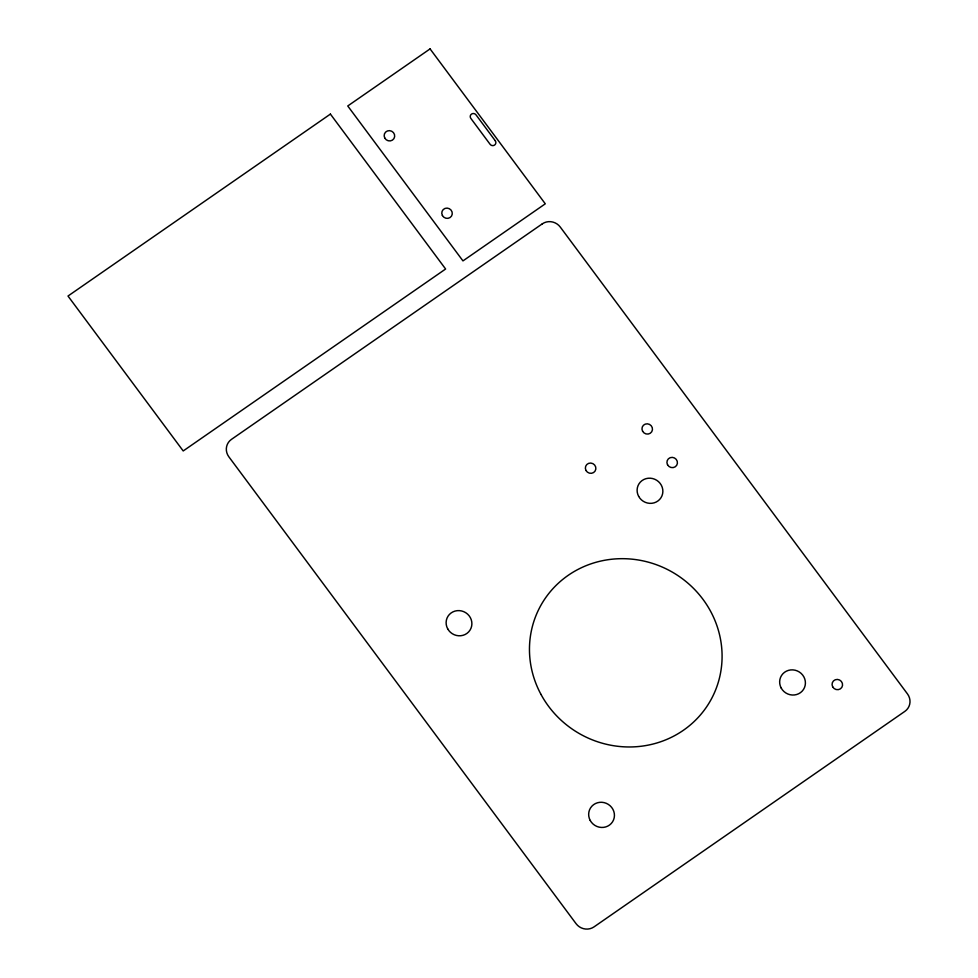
<?xml version="1.0" encoding="UTF-8"?>
<svg xmlns="http://www.w3.org/2000/svg" width="978" height="978" viewBox="0 0 978 978"><rect width="100%" height="100%" fill="white"/><g stroke="black" fill="none" stroke-linecap="round" stroke-linejoin="round"><path stroke-width="1.47" d="M330.405 114.096L67.995 296.041L183.204 450.956L445.613 269.011L330.405 114.096M430.075 48.9L347.752 105.979L462.961 260.894L545.284 203.815L430.075 48.9M542.289 223.852L231.468 439.366A12.971 12.421 29.1 0 0 228.864 456.824L576.066 923.684A12.971 12.421 29.1 0 0 594.037 926.875L904.858 711.373A12.971 12.421 29.1 0 0 907.462 693.903L560.26 227.043A12.971 12.421 29.1 0 0 542.289 223.852M495.223 140.698L476.029 114.878A3.24 3.105 29.1 0 0 471.53 114.071A3.24 3.105 29.1 0 0 470.883 118.448L490.076 144.267A3.24 3.105 29.1 0 0 494.575 145.062A3.24 3.105 29.1 0 0 495.223 140.698M642.583 431.225A5.318 5.098 29.1 0 0 651.703 431.811A5.318 5.098 29.1 0 0 647.363 423.816A5.318 5.098 29.1 0 0 642.583 431.225M585.981 470.467A5.318 5.098 29.1 0 0 595.101 471.054A5.318 5.098 29.1 0 0 590.773 463.059A5.318 5.098 29.1 0 0 585.981 470.467M832.681 686.837A5.318 5.098 29.1 0 0 841.789 687.424A5.318 5.098 29.1 0 0 837.461 679.429A5.318 5.098 29.1 0 0 832.681 686.837M667.546 464.794A5.318 5.098 29.1 0 0 676.654 465.369A5.318 5.098 29.1 0 0 672.326 457.374A5.318 5.098 29.1 0 0 667.546 464.794M781.19 688.023A13.02 12.469 29.1 0 0 803.5 689.453A13.02 12.469 29.1 0 0 792.913 669.881A13.02 12.469 29.1 0 0 781.19 688.023M447.655 628.768A13.02 12.469 29.1 0 0 469.978 630.199A13.02 12.469 29.1 0 0 459.379 610.627A13.02 12.469 29.1 0 0 447.655 628.768M541.005 694.441A97.262 93.154 29.1 0 0 707.742 705.15A97.262 93.154 29.1 0 0 628.573 558.878A97.262 93.154 29.1 0 0 541.005 694.441M590.211 820.444A13.02 12.469 29.1 0 0 612.521 821.875A13.02 12.469 29.1 0 0 601.922 802.29A13.02 12.469 29.1 0 0 590.211 820.444M638.646 496.347A13.02 12.469 29.1 0 0 660.957 497.778A13.02 12.469 29.1 0 0 650.358 478.205A13.02 12.469 29.1 0 0 638.646 496.347M442.398 215.527A5.318 5.098 29.1 0 0 451.506 216.101A5.318 5.098 29.1 0 0 447.178 208.106A5.318 5.098 29.1 0 0 442.398 215.527M384.782 138.069A5.318 5.098 29.1 0 0 393.902 138.656A5.318 5.098 29.1 0 0 389.574 130.649A5.318 5.098 29.1 0 0 384.782 138.069"/></g></svg>
